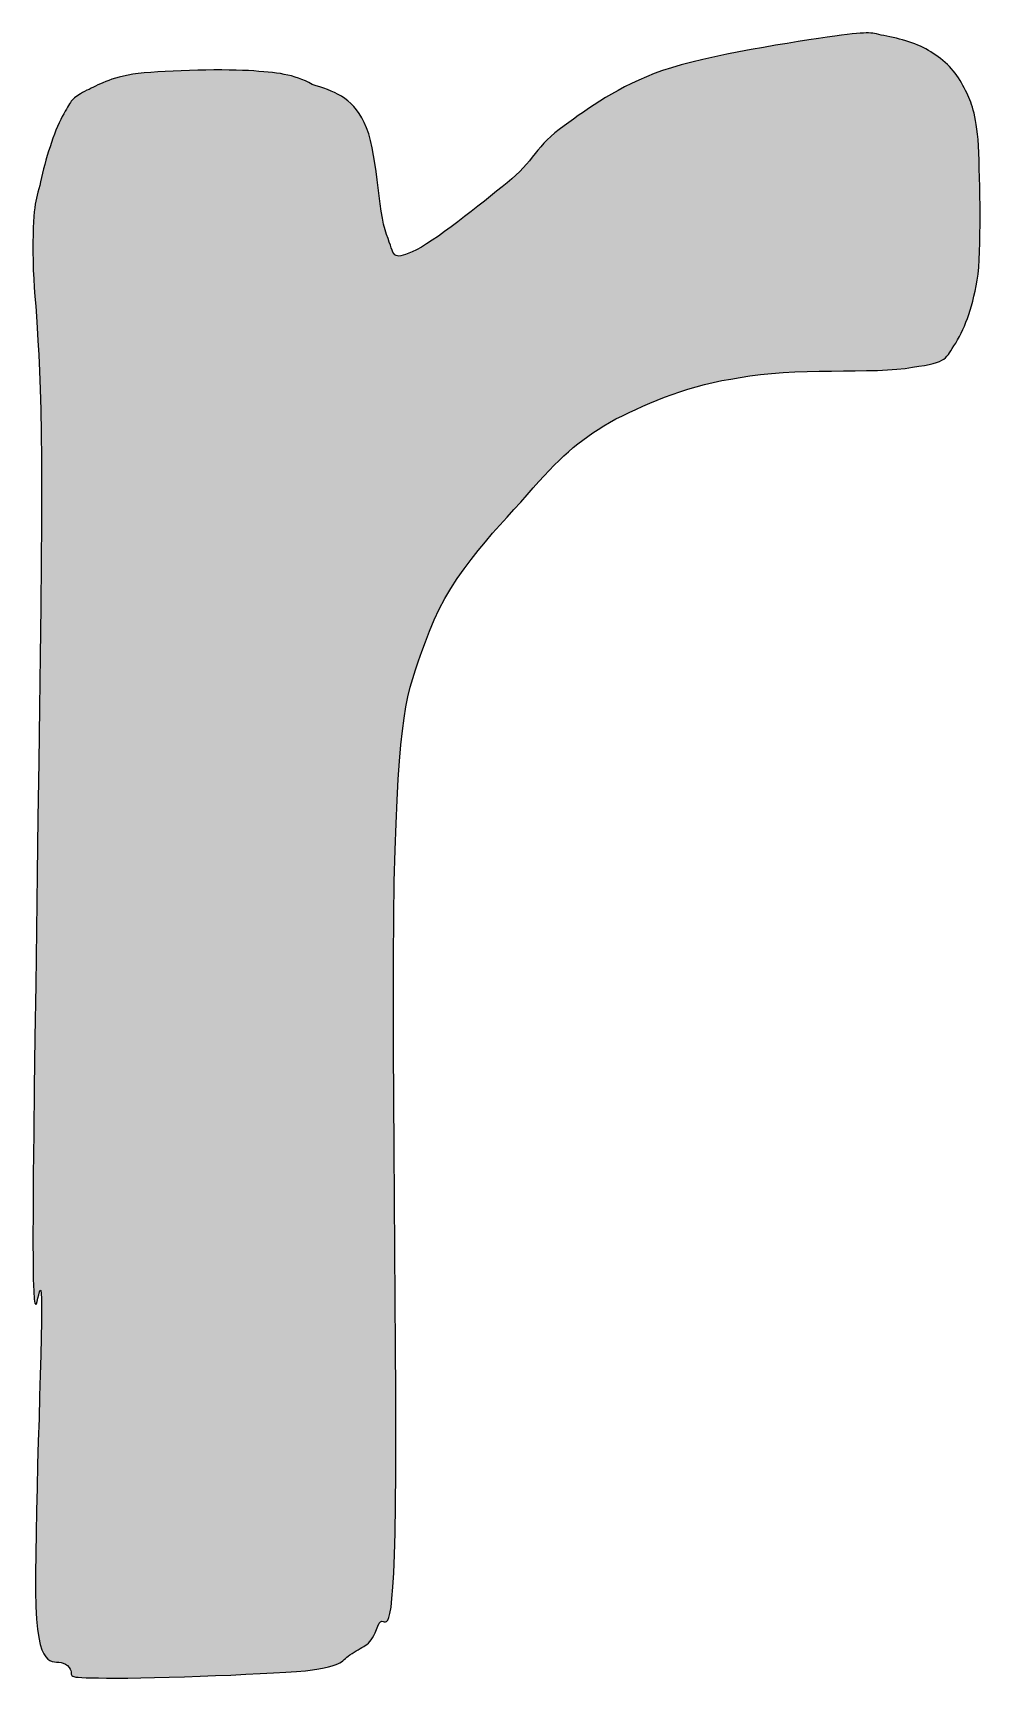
# Model space of a CAD drawing. Header units: millimetres. Extents: x 0 to 420, y 0 to 297.
# Drawn here: x 301.99 to 303.092, y 51.838 to 53.754 of the extents above; entities that cross this region are included whole.
import ezdxf

# ---------------------------------------------------------------- set-up
doc = ezdxf.new("R2010")
doc.units = ezdxf.units.MM
doc.layers.add('291-E-DIAGRAMA', color=5, linetype='Continuous')
doc.layers.add('291-G-ROTULO', color=7, linetype='Continuous')

msp = doc.modelspace()

# ---------------------------------------------------------------- hatches: boundary and pattern name
at = {"layer": '291-G-ROTULO', "true_color": 0xec5a2f}
msp.add_hatch(color=7, dxfattribs=at).paths.add_polyline_path([(303.0261, 53.7366), (303.023, 53.7381), (303.0197, 53.7395), (303.0163, 53.7408), (303.0129, 53.7421), (303.0093, 53.7433), (303.0058, 53.7444), (303.0021, 53.7454), (302.9985, 53.7464), (302.9948, 53.7474), (302.991, 53.7482), (302.9873, 53.7491), (302.9835, 53.7498), (302.98, 53.7506), (302.977, 53.7512), (302.9743, 53.7519), (302.9718, 53.7524), (302.9695, 53.7528), (302.9673, 53.7532), (302.9649, 53.7535), (302.9624, 53.7536), (302.9596, 53.7536), (302.9565, 53.7535), (302.9528, 53.7533), (302.9485, 53.7529), (302.9435, 53.7524), (302.9377, 53.7517), (302.931, 53.7509), (302.9233, 53.7498), (302.9143, 53.7486), (302.9041, 53.7471), (302.8928, 53.7455), (302.8806, 53.7436), (302.8677, 53.7415), (302.8541, 53.7393), (302.8401, 53.7368), (302.8259, 53.7343), (302.8116, 53.7316), (302.7973, 53.7287), (302.7833, 53.7258), (302.7697, 53.7227), (302.7567, 53.7196), (302.7443, 53.7164), (302.7329, 53.7131), (302.7225, 53.7097), (302.713, 53.7062), (302.7038, 53.7026), (302.695, 53.6988), (302.6866, 53.6949), (302.6785, 53.6908), (302.6708, 53.6867), (302.6634, 53.6825), (302.6563, 53.6783), (302.6495, 53.6741), (302.6429, 53.6698), (302.6366, 53.6656), (302.6305, 53.6614), (302.6246, 53.6573), (302.6189, 53.6532), (302.6134, 53.6493), (302.6081, 53.6455), (302.6024, 53.6413), (302.5973, 53.6373), (302.5926, 53.6332), (302.5884, 53.6292), (302.5846, 53.6252), (302.581, 53.6211), (302.5775, 53.6171), (302.5742, 53.6131), (302.5709, 53.609), (302.5676, 53.6049), (302.5641, 53.6008), (302.5604, 53.5966), (302.5564, 53.5924), (302.552, 53.5881), (302.5472, 53.5837), (302.5419, 53.5792), (302.5359, 53.5744), (302.5295, 53.5693), (302.5225, 53.5637), (302.5153, 53.5579), (302.5078, 53.5519), (302.5, 53.5459), (302.4922, 53.5398), (302.4844, 53.5338), (302.4766, 53.528), (302.469, 53.5224), (302.4617, 53.5171), (302.4546, 53.5123), (302.448, 53.508), (302.4419, 53.5043), (302.4363, 53.5012), (302.4314, 53.4989), (302.4272, 53.4972), (302.4236, 53.4958), (302.4206, 53.4948), (302.418, 53.4941), (302.4158, 53.4939), (302.414, 53.494), (302.4124, 53.4945), (302.4111, 53.4954), (302.41, 53.4967), (302.4089, 53.4985), (302.4079, 53.5007), (302.4069, 53.5034), (302.4058, 53.5066), (302.4045, 53.5102), (302.4031, 53.5143), (302.4013, 53.519), (302.3996, 53.5244), (302.398, 53.5308), (302.3966, 53.5381), (302.3953, 53.5461), (302.3941, 53.5547), (302.3929, 53.5638), (302.3917, 53.5732), (302.3905, 53.5827), (302.3893, 53.5923), (302.3879, 53.6018), (302.3864, 53.6111), (302.3847, 53.62), (302.3827, 53.6285), (302.3806, 53.6363), (302.3781, 53.6433), (302.3752, 53.6495), (302.3725, 53.6548), (302.3696, 53.6597), (302.3665, 53.664), (302.3633, 53.6679), (302.3599, 53.6714), (302.3564, 53.6746), (302.3527, 53.6773), (302.3489, 53.6798), (302.345, 53.6821), (302.3409, 53.6841), (302.3368, 53.6859), (302.3326, 53.6876), (302.3283, 53.6892), (302.3239, 53.6907), (302.3195, 53.6921), (302.315, 53.6936), (302.3109, 53.6958), (302.3069, 53.6977), (302.3029, 53.6994), (302.2989, 53.7009), (302.2949, 53.7023), (302.2908, 53.7035), (302.2866, 53.7045), (302.2824, 53.7054), (302.278, 53.7062), (302.2734, 53.7069), (302.2686, 53.7075), (302.2636, 53.708), (302.2584, 53.7085), (302.2528, 53.7089), (302.2469, 53.7093), (302.2407, 53.7097), (302.2339, 53.71), (302.2264, 53.7103), (302.2182, 53.7104), (302.2096, 53.7105), (302.2005, 53.7105), (302.1911, 53.7104), (302.1816, 53.7102), (302.172, 53.7099), (302.1624, 53.7096), (302.153, 53.7092), (302.1439, 53.7088), (302.1351, 53.7083), (302.1269, 53.7077), (302.1193, 53.7071), (302.1123, 53.7064), (302.1062, 53.7057), (302.1005, 53.7045), (302.0952, 53.7033), (302.0903, 53.7021), (302.0859, 53.7008), (302.0818, 53.6996), (302.078, 53.6983), (302.0746, 53.697), (302.0713, 53.6956), (302.0683, 53.6943), (302.0655, 53.693), (302.0628, 53.6917), (302.0602, 53.6904), (302.0577, 53.6892), (302.0552, 53.6879), (302.0526, 53.6868), (302.05, 53.6856), (302.0475, 53.6842), (302.0453, 53.6828), (302.0433, 53.6816), (302.0415, 53.6804), (302.0398, 53.6792), (302.0383, 53.6781), (302.037, 53.6768), (302.0357, 53.6756), (302.0345, 53.6742), (302.0334, 53.6727), (302.0322, 53.6711), (302.0311, 53.6692), (302.0299, 53.6672), (302.0287, 53.6649), (302.0274, 53.6624), (302.0259, 53.6595), (302.024, 53.6563), (302.0222, 53.6528), (302.0203, 53.6489), (302.0185, 53.6448), (302.0166, 53.6404), (302.0148, 53.6358), (302.0131, 53.6311), (302.0114, 53.6261), (302.0097, 53.6211), (302.0081, 53.616), (302.0065, 53.6108), (302.005, 53.6056), (302.0036, 53.6004), (302.0023, 53.5953), (302.001, 53.5902), (301.9998, 53.5852), (301.9987, 53.5803), (301.9977, 53.5759), (301.9967, 53.572), (301.9957, 53.5684), (301.9948, 53.5649), (301.994, 53.5614), (301.9932, 53.5579), (301.9926, 53.5541), (301.9919, 53.55), (301.9914, 53.5453), (301.9909, 53.54), (301.9905, 53.5338), (301.9902, 53.5268), (301.99, 53.5188), (301.9898, 53.5095), (301.9898, 53.4989), (301.9899, 53.488), (301.9902, 53.4776), (301.9907, 53.4675), (301.9914, 53.4573), (301.9921, 53.4468), (301.993, 53.4357), (301.9939, 53.4236), (301.9948, 53.4103), (301.9957, 53.3955), (301.9967, 53.3788), (301.9975, 53.36), (301.9983, 53.3388), (301.9989, 53.3149), (301.9994, 53.288), (301.9997, 53.2577), (301.9998, 53.2239), (301.9997, 53.1841), (301.9994, 53.1375), (301.9989, 53.0853), (301.9983, 53.0284), (301.9975, 52.9678), (301.9967, 52.9046), (301.9957, 52.8397), (301.9948, 52.7742), (301.9939, 52.7091), (301.993, 52.6453), (301.9921, 52.584), (301.9914, 52.526), (301.9907, 52.4725), (301.9902, 52.4244), (301.9899, 52.3828), (301.9898, 52.3486), (301.9899, 52.3224), (301.9902, 52.3027), (301.9907, 52.2887), (301.9914, 52.2796), (301.9921, 52.2747), (301.993, 52.2731), (301.9939, 52.2741), (301.9948, 52.2768), (301.9957, 52.2806), (301.9967, 52.2845), (301.9975, 52.2879), (301.9983, 52.2899), (301.9989, 52.2897), (301.9994, 52.2866), (301.9997, 52.2797), (301.9998, 52.2683), (301.9997, 52.2531), (301.9994, 52.2349), (301.9989, 52.2141), (301.9983, 52.1912), (301.9976, 52.1666), (301.9969, 52.1407), (301.9961, 52.114), (301.9953, 52.0869), (301.9946, 52.0598), (301.9939, 52.0331), (301.9934, 52.0073), (301.9931, 51.9829), (301.9929, 51.9602), (301.9929, 51.9397), (301.9932, 51.9218), (301.9938, 51.907), (301.9951, 51.8952), (301.9966, 51.8855), (301.9983, 51.8776), (302.0003, 51.8714), (302.0024, 51.8666), (302.0047, 51.863), (302.0071, 51.8605), (302.0096, 51.8588), (302.0122, 51.8578), (302.0148, 51.8572), (302.0174, 51.8569), (302.0201, 51.8567), (302.0227, 51.8564), (302.0252, 51.8557), (302.0276, 51.8546), (302.0299, 51.8528), (302.0318, 51.8506), (302.0331, 51.8487), (302.0338, 51.847), (302.0342, 51.8455), (302.0344, 51.8442), (302.0345, 51.843), (302.0347, 51.842), (302.0352, 51.8412), (302.0361, 51.8405), (302.0375, 51.84), (302.0397, 51.8395), (302.0426, 51.8392), (302.0466, 51.839), (302.0518, 51.8388), (302.0582, 51.8387), (302.0661, 51.8387), (302.0755, 51.8384), (302.0871, 51.8383), (302.1004, 51.8384), (302.1153, 51.8385), (302.1314, 51.8389), (302.1485, 51.8393), (302.1662, 51.8398), (302.1843, 51.8405), (302.2024, 51.8412), (302.2203, 51.8419), (302.2378, 51.8427), (302.2544, 51.8435), (302.2699, 51.8443), (302.284, 51.8452), (302.2965, 51.846), (302.307, 51.8467), (302.3154, 51.8479), (302.3226, 51.849), (302.3287, 51.8501), (302.3338, 51.8513), (302.3381, 51.8524), (302.3416, 51.8536), (302.3445, 51.8548), (302.3469, 51.856), (302.3489, 51.8573), (302.3506, 51.8585), (302.3521, 51.8598), (302.3536, 51.8611), (302.3551, 51.8625), (302.3568, 51.8639), (302.3588, 51.8653), (302.3612, 51.8668), (302.3637, 51.8686), (302.3662, 51.8701), (302.3685, 51.8714), (302.3707, 51.8727), (302.3728, 51.8739), (302.3748, 51.875), (302.3767, 51.8763), (302.3785, 51.8776), (302.3802, 51.8791), (302.3819, 51.8808), (302.3836, 51.8828), (302.3852, 51.8852), (302.3867, 51.8879), (302.3883, 51.891), (302.3898, 51.8947), (302.3913, 51.8989), (302.3928, 51.9022), (302.3943, 51.9038), (302.3958, 51.9044), (302.3973, 51.9043), (302.3987, 51.9039), (302.4001, 51.9038), (302.4015, 51.9042), (302.4028, 51.9057), (302.4041, 51.9087), (302.4054, 51.9136), (302.4066, 51.9208), (302.4077, 51.9308), (302.4087, 51.9441), (302.4097, 51.9609), (302.4106, 51.9819), (302.4114, 52.0073), (302.412, 52.0395), (302.4123, 52.0781), (302.4123, 52.1222), (302.4122, 52.1711), (302.4119, 52.2237), (302.4115, 52.2793), (302.4111, 52.337), (302.4106, 52.3958), (302.4102, 52.4549), (302.4098, 52.5134), (302.4095, 52.5704), (302.4094, 52.625), (302.4095, 52.6764), (302.4098, 52.7237), (302.4104, 52.7659), (302.4114, 52.8023), (302.4125, 52.8332), (302.4138, 52.8605), (302.4151, 52.8847), (302.4165, 52.9059), (302.4181, 52.9247), (302.4198, 52.9412), (302.4218, 52.9558), (302.4239, 52.9689), (302.4263, 52.9808), (302.4289, 52.9918), (302.4319, 53.0022), (302.4351, 53.0123), (302.4386, 53.0226), (302.4425, 53.0333), (302.4468, 53.0447), (302.4515, 53.0573), (302.4568, 53.0702), (302.4627, 53.0829), (302.4692, 53.0951), (302.4763, 53.107), (302.4837, 53.1185), (302.4916, 53.1297), (302.4997, 53.1406), (302.508, 53.1511), (302.5164, 53.1613), (302.5249, 53.1712), (302.5333, 53.1807), (302.5416, 53.1899), (302.5497, 53.1989), (302.5575, 53.2075), (302.5649, 53.2158), (302.572, 53.2239), (302.5786, 53.2312), (302.5848, 53.238), (302.5908, 53.2443), (302.5966, 53.2503), (302.6022, 53.2558), (302.6078, 53.2611), (302.6132, 53.2661), (302.6186, 53.2708), (302.6241, 53.2753), (302.6297, 53.2797), (302.6355, 53.2839), (302.6414, 53.288), (302.6476, 53.292), (302.6541, 53.296), (302.661, 53.3001), (302.6683, 53.3042), (302.6759, 53.3079), (302.6837, 53.3117), (302.6916, 53.3154), (302.6997, 53.319), (302.7079, 53.3226), (302.7164, 53.3261), (302.725, 53.3295), (302.7338, 53.3328), (302.7429, 53.3359), (302.7521, 53.3389), (302.7616, 53.3417), (302.7714, 53.3443), (302.7814, 53.3467), (302.7916, 53.3488), (302.8021, 53.3507), (302.8129, 53.3524), (302.8243, 53.3544), (302.8365, 53.356), (302.8494, 53.3573), (302.8629, 53.3582), (302.8767, 53.3589), (302.8909, 53.3593), (302.9051, 53.3597), (302.9193, 53.3599), (302.9333, 53.3601), (302.9469, 53.3602), (302.9601, 53.3605), (302.9727, 53.3608), (302.9844, 53.3613), (302.9953, 53.3621), (303.0051, 53.3631), (303.0136, 53.3644), (303.021, 53.3655), (303.0274, 53.3666), (303.0329, 53.3677), (303.0376, 53.3688), (303.0415, 53.37), (303.0448, 53.3712), (303.0476, 53.3725), (303.05, 53.3739), (303.052, 53.3755), (303.0537, 53.3773), (303.0553, 53.3792), (303.0568, 53.3813), (303.0583, 53.3837), (303.0599, 53.3864), (303.0617, 53.3893), (303.0638, 53.3925), (303.066, 53.3963), (303.0681, 53.4002), (303.0702, 53.4041), (303.0721, 53.4082), (303.074, 53.4123), (303.0758, 53.4167), (303.0775, 53.4212), (303.0791, 53.4259), (303.0807, 53.4308), (303.0822, 53.4359), (303.0836, 53.4413), (303.085, 53.447), (303.0863, 53.453), (303.0875, 53.4592), (303.0887, 53.4658), (303.0899, 53.4728), (303.0906, 53.4808), (303.0911, 53.4896), (303.0916, 53.4991), (303.0919, 53.5091), (303.0921, 53.5196), (303.0922, 53.5305), (303.0922, 53.5415), (303.0922, 53.5526), (303.092, 53.5637), (303.0918, 53.5746), (303.0916, 53.5852), (303.0913, 53.5953), (303.091, 53.605), (303.0906, 53.6139), (303.0903, 53.6221), (303.0899, 53.6294), (303.0891, 53.6358), (303.0884, 53.6417), (303.0876, 53.647), (303.0868, 53.6518), (303.086, 53.6561), (303.0852, 53.6601), (303.0843, 53.6637), (303.0834, 53.667), (303.0824, 53.6701), (303.0814, 53.673), (303.0803, 53.6758), (303.0792, 53.6785), (303.078, 53.6812), (303.0767, 53.6839), (303.0753, 53.6867), (303.0738, 53.6896), (303.0723, 53.6926), (303.0706, 53.6955), (303.0689, 53.6984), (303.0671, 53.7013), (303.0651, 53.704), (303.0631, 53.7067), (303.061, 53.7094), (303.0588, 53.712), (303.0565, 53.7145), (303.0541, 53.7169), (303.0516, 53.7192), (303.049, 53.7215), (303.0463, 53.7237), (303.0435, 53.7258), (303.0407, 53.7278), (303.0377, 53.7298), (303.035, 53.7316), (303.0322, 53.7333), (303.0292, 53.735)])

# ---------------------------------------------------------------- linework, layer by layer
at = {"layer": '291-E-DIAGRAMA'}
msp.add_lwpolyline([(303.0377, 53.7298), (303.035, 53.7316), (303.0322, 53.7333), (303.0292, 53.735), (303.0261, 53.7366), (303.023, 53.7381), (303.0197, 53.7395), (303.0163, 53.7408), (303.0129, 53.7421), (303.0093, 53.7433), (303.0058, 53.7444), (303.0021, 53.7454), (302.9985, 53.7464), (302.9948, 53.7474), (302.991, 53.7482), (302.9873, 53.7491), (302.9835, 53.7498), (302.98, 53.7506), (302.977, 53.7512), (302.9743, 53.7519), (302.9718, 53.7524), (302.9695, 53.7528), (302.9673, 53.7532), (302.9649, 53.7535), (302.9624, 53.7536), (302.9596, 53.7536), (302.9565, 53.7535), (302.9528, 53.7533), (302.9485, 53.7529), (302.9435, 53.7524), (302.9377, 53.7517), (302.931, 53.7509), (302.9233, 53.7498), (302.9143, 53.7486), (302.9041, 53.7471), (302.8928, 53.7455), (302.8806, 53.7436), (302.8677, 53.7415), (302.8541, 53.7393), (302.8401, 53.7368), (302.8259, 53.7343), (302.8116, 53.7316), (302.7973, 53.7287), (302.7833, 53.7258), (302.7697, 53.7227), (302.7567, 53.7196), (302.7443, 53.7164), (302.7329, 53.7131), (302.7225, 53.7097), (302.713, 53.7062), (302.7038, 53.7026), (302.695, 53.6988), (302.6866, 53.6949), (302.6785, 53.6908), (302.6708, 53.6867), (302.6634, 53.6825), (302.6563, 53.6783), (302.6495, 53.6741), (302.6429, 53.6698), (302.6366, 53.6656), (302.6305, 53.6614), (302.6246, 53.6573), (302.6189, 53.6532), (302.6134, 53.6493), (302.6081, 53.6455), (302.6024, 53.6413), (302.5973, 53.6373), (302.5926, 53.6332), (302.5884, 53.6292), (302.5846, 53.6252), (302.581, 53.6211), (302.5775, 53.6171), (302.5742, 53.6131), (302.5709, 53.609), (302.5676, 53.6049), (302.5641, 53.6008), (302.5604, 53.5966), (302.5564, 53.5924), (302.552, 53.5881), (302.5472, 53.5837), (302.5419, 53.5792), (302.5359, 53.5744), (302.5295, 53.5693), (302.5225, 53.5637), (302.5153, 53.5579), (302.5078, 53.5519), (302.5, 53.5459), (302.4922, 53.5398), (302.4844, 53.5338), (302.4766, 53.528), (302.469, 53.5224), (302.4617, 53.5171), (302.4546, 53.5123), (302.448, 53.508), (302.4419, 53.5043), (302.4363, 53.5012), (302.4314, 53.4989), (302.4272, 53.4972), (302.4236, 53.4958), (302.4206, 53.4948), (302.418, 53.4941), (302.4158, 53.4939), (302.414, 53.494), (302.4124, 53.4945), (302.4111, 53.4954), (302.41, 53.4967), (302.4089, 53.4985), (302.4079, 53.5007), (302.4069, 53.5034), (302.4058, 53.5066), (302.4045, 53.5102), (302.4031, 53.5143), (302.4013, 53.519), (302.3996, 53.5244), (302.398, 53.5308), (302.3966, 53.5381), (302.3953, 53.5461), (302.3941, 53.5547), (302.3929, 53.5638), (302.3917, 53.5732), (302.3905, 53.5827), (302.3893, 53.5923), (302.3879, 53.6018), (302.3864, 53.6111), (302.3847, 53.62), (302.3827, 53.6285), (302.3806, 53.6363), (302.3781, 53.6433), (302.3752, 53.6495), (302.3725, 53.6548), (302.3696, 53.6597), (302.3665, 53.664), (302.3633, 53.6679), (302.3599, 53.6714), (302.3564, 53.6746), (302.3527, 53.6773), (302.3489, 53.6798), (302.345, 53.6821), (302.3409, 53.6841), (302.3368, 53.6859), (302.3326, 53.6876), (302.3283, 53.6892), (302.3239, 53.6907), (302.3195, 53.6921), (302.315, 53.6936), (302.3109, 53.6958), (302.3069, 53.6977), (302.3029, 53.6994), (302.2989, 53.7009), (302.2949, 53.7023), (302.2908, 53.7035), (302.2866, 53.7045), (302.2824, 53.7054), (302.278, 53.7062), (302.2734, 53.7069), (302.2686, 53.7075), (302.2636, 53.708), (302.2584, 53.7085), (302.2528, 53.7089), (302.2469, 53.7093), (302.2407, 53.7097), (302.2339, 53.71), (302.2264, 53.7103), (302.2182, 53.7104), (302.2096, 53.7105), (302.2005, 53.7105), (302.1911, 53.7104), (302.1816, 53.7102), (302.172, 53.7099), (302.1624, 53.7096), (302.153, 53.7092), (302.1439, 53.7088), (302.1351, 53.7083), (302.1269, 53.7077), (302.1193, 53.7071), (302.1123, 53.7064), (302.1062, 53.7057), (302.1005, 53.7045), (302.0952, 53.7033), (302.0903, 53.7021), (302.0859, 53.7008), (302.0818, 53.6996), (302.078, 53.6983), (302.0746, 53.697), (302.0713, 53.6956), (302.0683, 53.6943), (302.0655, 53.693), (302.0628, 53.6917), (302.0602, 53.6904), (302.0577, 53.6892), (302.0552, 53.6879), (302.0526, 53.6868), (302.05, 53.6856), (302.0475, 53.6842), (302.0453, 53.6828), (302.0433, 53.6816), (302.0415, 53.6804), (302.0398, 53.6792), (302.0383, 53.6781), (302.037, 53.6768), (302.0357, 53.6756), (302.0345, 53.6742), (302.0334, 53.6727), (302.0322, 53.6711), (302.0311, 53.6692), (302.0299, 53.6672), (302.0287, 53.6649), (302.0274, 53.6624), (302.0259, 53.6595), (302.024, 53.6563), (302.0222, 53.6528), (302.0203, 53.6489), (302.0185, 53.6448), (302.0166, 53.6404), (302.0148, 53.6358), (302.0131, 53.6311), (302.0114, 53.6261), (302.0097, 53.6211), (302.0081, 53.616), (302.0065, 53.6108), (302.005, 53.6056), (302.0036, 53.6004), (302.0023, 53.5953), (302.001, 53.5902), (301.9998, 53.5852), (301.9987, 53.5803), (301.9977, 53.5759), (301.9967, 53.572), (301.9957, 53.5684), (301.9948, 53.5649), (301.994, 53.5614), (301.9932, 53.5579), (301.9926, 53.5541), (301.9919, 53.55), (301.9914, 53.5453), (301.9909, 53.54), (301.9905, 53.5338), (301.9902, 53.5268), (301.99, 53.5188), (301.9898, 53.5095), (301.9898, 53.4989), (301.9899, 53.488), (301.9902, 53.4776), (301.9907, 53.4675), (301.9914, 53.4573), (301.9921, 53.4468), (301.993, 53.4357), (301.9939, 53.4236), (301.9948, 53.4103), (301.9957, 53.3955), (301.9967, 53.3788), (301.9975, 53.36), (301.9983, 53.3388), (301.9989, 53.3149), (301.9994, 53.288), (301.9997, 53.2577), (301.9998, 53.2239), (301.9997, 53.1841), (301.9994, 53.1375), (301.9989, 53.0853), (301.9983, 53.0284), (301.9975, 52.9678), (301.9967, 52.9046), (301.9957, 52.8397), (301.9948, 52.7742), (301.9939, 52.7091), (301.993, 52.6453), (301.9921, 52.584), (301.9914, 52.526), (301.9907, 52.4725), (301.9902, 52.4244), (301.9899, 52.3828), (301.9898, 52.3486), (301.9899, 52.3224), (301.9902, 52.3027), (301.9907, 52.2887), (301.9914, 52.2796), (301.9921, 52.2747), (301.993, 52.2731), (301.9939, 52.2741), (301.9948, 52.2768), (301.9957, 52.2806), (301.9967, 52.2845), (301.9975, 52.2879), (301.9983, 52.2899), (301.9989, 52.2897), (301.9994, 52.2866), (301.9997, 52.2797), (301.9998, 52.2683), (301.9997, 52.2531), (301.9994, 52.2349), (301.9989, 52.2141), (301.9983, 52.1912), (301.9976, 52.1666), (301.9969, 52.1407), (301.9961, 52.114), (301.9953, 52.0869), (301.9946, 52.0598), (301.9939, 52.0331), (301.9934, 52.0073), (301.9931, 51.9829), (301.9929, 51.9602), (301.9929, 51.9397), (301.9932, 51.9218), (301.9938, 51.907), (301.9951, 51.8952), (301.9966, 51.8855), (301.9983, 51.8776), (302.0003, 51.8714), (302.0024, 51.8666), (302.0047, 51.863), (302.0071, 51.8605), (302.0096, 51.8588), (302.0122, 51.8578), (302.0148, 51.8572), (302.0174, 51.8569), (302.0201, 51.8567), (302.0227, 51.8564), (302.0252, 51.8557), (302.0276, 51.8546), (302.0299, 51.8528), (302.0318, 51.8506), (302.0331, 51.8487), (302.0338, 51.847), (302.0342, 51.8455), (302.0344, 51.8442), (302.0345, 51.843), (302.0347, 51.842), (302.0352, 51.8412), (302.0361, 51.8405), (302.0375, 51.84), (302.0397, 51.8395), (302.0426, 51.8392), (302.0466, 51.839), (302.0518, 51.8388), (302.0582, 51.8387), (302.0661, 51.8387), (302.0755, 51.8384), (302.0871, 51.8383), (302.1004, 51.8384), (302.1153, 51.8385), (302.1314, 51.8389), (302.1485, 51.8393), (302.1662, 51.8398), (302.1843, 51.8405), (302.2024, 51.8412), (302.2203, 51.8419), (302.2378, 51.8427), (302.2544, 51.8435), (302.2699, 51.8443), (302.284, 51.8452), (302.2965, 51.846), (302.307, 51.8467), (302.3154, 51.8479), (302.3226, 51.849), (302.3287, 51.8501), (302.3338, 51.8513), (302.3381, 51.8524), (302.3416, 51.8536), (302.3445, 51.8548), (302.3469, 51.856), (302.3489, 51.8573), (302.3506, 51.8585), (302.3521, 51.8598), (302.3536, 51.8611), (302.3551, 51.8625), (302.3568, 51.8639), (302.3588, 51.8653), (302.3612, 51.8668), (302.3637, 51.8686), (302.3662, 51.8701), (302.3685, 51.8714), (302.3707, 51.8727), (302.3728, 51.8739), (302.3748, 51.875), (302.3767, 51.8763), (302.3785, 51.8776), (302.3802, 51.8791), (302.3819, 51.8808), (302.3836, 51.8828), (302.3852, 51.8852), (302.3867, 51.8879), (302.3883, 51.891), (302.3898, 51.8947), (302.3913, 51.8989), (302.3928, 51.9022), (302.3943, 51.9038), (302.3958, 51.9044), (302.3973, 51.9043), (302.3987, 51.9039), (302.4001, 51.9038), (302.4015, 51.9042), (302.4028, 51.9057), (302.4041, 51.9087), (302.4054, 51.9136), (302.4066, 51.9208), (302.4077, 51.9308), (302.4087, 51.9441), (302.4097, 51.9609), (302.4106, 51.9819), (302.4114, 52.0073), (302.412, 52.0395), (302.4123, 52.0781), (302.4123, 52.1222), (302.4122, 52.1711), (302.4119, 52.2237), (302.4115, 52.2793), (302.4111, 52.337), (302.4106, 52.3958), (302.4102, 52.4549), (302.4098, 52.5134), (302.4095, 52.5704), (302.4094, 52.625), (302.4095, 52.6764), (302.4098, 52.7237), (302.4104, 52.7659), (302.4114, 52.8023), (302.4125, 52.8332), (302.4138, 52.8605), (302.4151, 52.8847), (302.4165, 52.9059), (302.4181, 52.9247), (302.4198, 52.9412), (302.4218, 52.9558), (302.4239, 52.9689), (302.4263, 52.9808), (302.4289, 52.9918), (302.4319, 53.0022), (302.4351, 53.0123), (302.4386, 53.0226), (302.4425, 53.0333), (302.4468, 53.0447), (302.4515, 53.0573), (302.4568, 53.0702), (302.4627, 53.0829), (302.4692, 53.0951), (302.4763, 53.107), (302.4837, 53.1185), (302.4916, 53.1297), (302.4997, 53.1406), (302.508, 53.1511), (302.5164, 53.1613), (302.5249, 53.1712), (302.5333, 53.1807), (302.5416, 53.1899), (302.5497, 53.1989), (302.5575, 53.2075), (302.5649, 53.2158), (302.572, 53.2239), (302.5786, 53.2312), (302.5848, 53.238), (302.5908, 53.2443), (302.5966, 53.2503), (302.6022, 53.2558), (302.6078, 53.2611), (302.6132, 53.2661), (302.6186, 53.2708), (302.6241, 53.2753), (302.6297, 53.2797), (302.6355, 53.2839), (302.6414, 53.288), (302.6476, 53.292), (302.6541, 53.296), (302.661, 53.3001), (302.6683, 53.3042), (302.6759, 53.3079), (302.6837, 53.3117), (302.6916, 53.3154), (302.6997, 53.319), (302.7079, 53.3226), (302.7164, 53.3261), (302.725, 53.3295), (302.7338, 53.3328), (302.7429, 53.3359), (302.7521, 53.3389), (302.7616, 53.3417), (302.7714, 53.3443), (302.7814, 53.3467), (302.7916, 53.3488), (302.8021, 53.3507), (302.8129, 53.3524), (302.8243, 53.3544), (302.8365, 53.356), (302.8494, 53.3573), (302.8629, 53.3582), (302.8767, 53.3589), (302.8909, 53.3593), (302.9051, 53.3597), (302.9193, 53.3599), (302.9333, 53.3601), (302.9469, 53.3602), (302.9601, 53.3605), (302.9727, 53.3608), (302.9844, 53.3613), (302.9953, 53.3621), (303.0051, 53.3631), (303.0136, 53.3644), (303.021, 53.3655), (303.0274, 53.3666), (303.0329, 53.3677), (303.0376, 53.3688), (303.0415, 53.37), (303.0448, 53.3712), (303.0476, 53.3725), (303.05, 53.3739), (303.052, 53.3755), (303.0537, 53.3773), (303.0553, 53.3792), (303.0568, 53.3813), (303.0583, 53.3837), (303.0599, 53.3864), (303.0617, 53.3893), (303.0638, 53.3925), (303.066, 53.3963), (303.0681, 53.4002), (303.0702, 53.4041), (303.0721, 53.4082), (303.074, 53.4123), (303.0758, 53.4167), (303.0775, 53.4212), (303.0791, 53.4259), (303.0807, 53.4308), (303.0822, 53.4359), (303.0836, 53.4413), (303.085, 53.447), (303.0863, 53.453), (303.0875, 53.4592), (303.0887, 53.4658), (303.0899, 53.4728), (303.0906, 53.4808), (303.0911, 53.4896), (303.0916, 53.4991), (303.0919, 53.5091), (303.0921, 53.5196), (303.0922, 53.5305), (303.0922, 53.5415), (303.0922, 53.5526), (303.092, 53.5637), (303.0918, 53.5746), (303.0916, 53.5852), (303.0913, 53.5953), (303.091, 53.605), (303.0906, 53.6139), (303.0903, 53.6221), (303.0899, 53.6294), (303.0891, 53.6358), (303.0884, 53.6417), (303.0876, 53.647), (303.0868, 53.6518), (303.086, 53.6561), (303.0852, 53.6601), (303.0843, 53.6637), (303.0834, 53.667), (303.0824, 53.6701), (303.0814, 53.673), (303.0803, 53.6758), (303.0792, 53.6785), (303.078, 53.6812), (303.0767, 53.6839), (303.0753, 53.6867), (303.0738, 53.6896), (303.0723, 53.6926), (303.0706, 53.6955), (303.0689, 53.6984), (303.0671, 53.7013), (303.0651, 53.704), (303.0631, 53.7067), (303.061, 53.7094), (303.0588, 53.712), (303.0565, 53.7145), (303.0541, 53.7169), (303.0516, 53.7192), (303.049, 53.7215), (303.0463, 53.7237), (303.0435, 53.7258), (303.0407, 53.7278)], close=True, dxfattribs=at)

doc.saveas('drawing.dxf')
